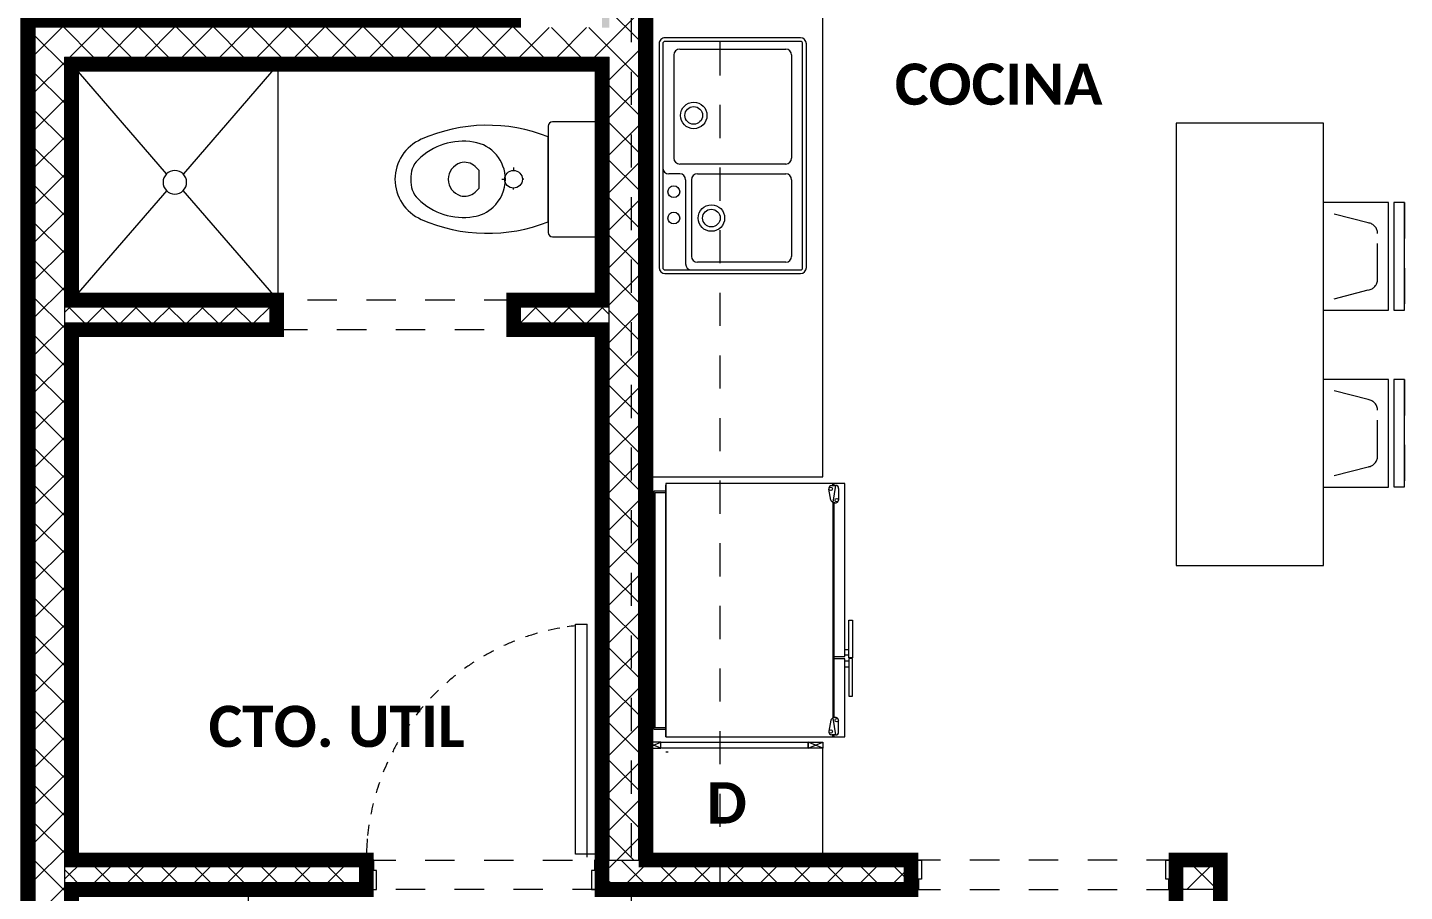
# Model space of a CAD drawing. Header units: metres. Extents: x -144 to 1000, y -717 to 29.
# Drawn here: x 741.1 to 745.776, y -566.271 to -563.339 of the extents above; entities that cross this region are included whole.
import ezdxf

# ---------------------------------------------------------------- set-up
doc = ezdxf.new("R2010")
doc.units = ezdxf.units.M
for name, pattern in [('Basculante', [0.11625, 0.075, -0.04125]), ('basculante modificado', [0.18, 0.1125, -0.0675]), ('IMPORT-HIDDEN _3_', [0.182813, 0.121875, -0.060938]), ('Trazo', [0.45, 0.225, -0.225])]:
    doc.linetypes.add(name, pattern=pattern)
doc.layers.get('0').update_dxf_attribs({"color": 1})
doc.layers.add('00-MEDICION', color=30, linetype='Continuous')
for name, color, linetype, lineweight in [('A-DETL', 1, 'Continuous', 9), ('A-DETL-GENF', 1, 'Continuous', 9), ('A-DETL-MEDM', 1, 'Continuous', 30), ('A-DOOR', 1, 'Continuous', 9), ('A-DOOR-FRAM', 1, 'Continuous', 9), ('A-DOOR-HDLN', 1, 'Trazo', 20), ('A-FLOR', 2, 'Continuous', 9), ('A-WALL', 4, 'Continuous', 9), ('G-ANNO-TEXT', 2, 'Continuous', 9), ('G-IMPT', 1, 'Continuous', 9), ('I-FURN', 2, 'Continuous', 9), ('P-SANR-FIXT', 1, 'Continuous', 9)]:
    doc.layers.add(name, color=color, linetype=linetype, lineweight=lineweight)
doc.layers.add('A-WALL-PATT', color=7, linetype='Continuous', lineweight=35, true_color=0x9c9c9c)
doc.styles.add('Calibri_B', font='calibrib.ttf', dxfattribs={"height": 0.165})

# ---------------------------------------------------------------- blocks, each defined once
blk = doc.blocks.new('LAVAMANO DE COCINA - LAVADERO COCINA_dwg-2002165-Nivel 13')
at = {"layer": 'G-IMPT'}
for p, q in [((-472.4197, -982.669), (-472.4197, -983.129)), ((-472.4072, -982.669), (-472.4072, -983.129)), ((-471.6397, -982.649), (-472.3997, -982.649)), ((-471.6397, -982.6615), (-472.3997, -982.6615)), ((-471.6322, -983.129), (-471.6322, -982.669)), ((-471.6197, -983.129), (-471.6197, -982.669)), ((-472.0814, -982.719), (-472.0814, -982.6815)), ((-472.0481, -983.079), (-472.0481, -982.719)), ((-471.6781, -982.699), (-472.0281, -982.699)), ((-471.6581, -982.719), (-471.6581, -983.079)), ((-472.1014, -982.739), (-472.3872, -982.739)), ((-472.1014, -982.759), (-472.3614, -982.759)), ((-472.3814, -983.079), (-472.3814, -982.779)), ((-472.0814, -982.779), (-472.0814, -983.079)), ((-472.1014, -983.099), (-472.3614, -983.099)), ((-471.6781, -983.099), (-472.0281, -983.099)), ((-472.3997, -983.1365), (-471.6397, -983.1365)), ((-472.3997, -983.149), (-471.6397, -983.149))]:
    blk.add_line(p, q, dxfattribs=at)
for centre, radius in [((-472.2314, -982.6989), 0.02), ((-472.1422, -982.6989), 0.02), ((-471.8831, -982.7665), 0.045), ((-471.8831, -982.7665), 0.03), ((-472.2314, -982.8265), 0.045), ((-472.2314, -982.8265), 0.03)]:
    blk.add_circle(centre, radius, dxfattribs=at)
for centre, radius, start, end in [((-472.3997, -982.669), 0.02, 90, 180), ((-472.3997, -982.669), 0.0075, 90, 180), ((-472.0614, -982.6815), 0.02, 90, 180), ((-471.6397, -982.669), 0.02, 360, 90), ((-471.6397, -982.669), 0.0075, 0, 90), ((-472.1014, -982.719), 0.02, 270, 0), ((-472.0281, -982.719), 0.02, 90, 180), ((-471.6781, -982.719), 0.02, 0, 90), ((-472.3872, -982.759), 0.02, 90, 180), ((-472.3614, -982.779), 0.02, 90, 180), ((-472.1014, -982.779), 0.02, 0, 90), ((-472.3614, -983.079), 0.02, 180, 270), ((-472.1014, -983.079), 0.02, 270, 0), ((-472.0281, -983.079), 0.02, 180, 270), ((-471.6781, -983.079), 0.02, 270, 0), ((-472.3997, -983.129), 0.02, 180, 270), ((-472.3997, -983.129), 0.0075, 180, 270), ((-471.6397, -983.129), 0.0075, 270, 0), ((-471.6397, -983.129), 0.02, 270, 360)]:
    blk.add_arc(centre, radius, start, end, dxfattribs=at)
blk = doc.blocks.new('F')
at = {"layer": 'A-WALL-PATT', "lineweight": 5, "true_color": 0x747474}
h = blk.add_hatch(color=8, dxfattribs=at)
h.paths.add_polyline_path([(745.6341, -509.6694), (745.6341, -507.8694), (745.6091, -507.8694), (745.6091, -509.6694)])
h.paths.add_polyline_path([(745.6091, -507.7694), (745.6341, -507.7694), (745.6341, -506.9444), (745.6091, -506.9444), (745.6091, -507.5398)])
h.paths.add_polyline_path([(745.6341, -506.8444), (745.6341, -505.6194), (745.6091, -505.6194), (745.6091, -506.8444)])
at = {"layer": 'A-WALL-PATT', "true_color": 0x747474}
for points in [[(745.7341, -509.6694), (745.7591, -509.6694), (745.7591, -505.6194), (745.7341, -505.6194), (745.7341, -508.3694)], [(743.6589, -511.3684), (743.6839, -511.3684), (743.6839, -506.8194), (743.6589, -506.8194), (743.6589, -509.8399)], [(745.5841, -506.9694), (745.6091, -506.9694), (745.6091, -506.9444), (743.8089, -506.9444), (743.8089, -506.9694), (745.5012, -506.9694)]]:
    blk.add_hatch(color=8, dxfattribs=at).paths.add_polyline_path(points)
at = {"layer": 'A-WALL-PATT', "lineweight": 5, "true_color": 0x747474}
h = blk.add_hatch(color=8, dxfattribs=at)
h.paths.add_polyline_path([(743.7839, -511.3684), (743.8089, -511.3684), (743.8089, -509.7694), (743.7839, -509.7694), (743.7839, -511.2934)])
h.paths.add_polyline_path([(743.7839, -509.6694), (743.8089, -509.6694), (743.8089, -507.8694), (743.7839, -507.8694)])
h.paths.add_polyline_path([(743.7839, -507.7694), (743.8089, -507.7694), (743.8089, -506.9444), (743.7839, -506.9444), (743.7839, -507.7676)])
at = {"layer": 'A-DETL', "color": 7, "linetype": 'basculante modificado'}
for p, q in [((745.7091, -510.7194), (745.7091, -503.9194)), ((746.0091, -503.9194), (746.0091, -510.7194))]:
    blk.add_line(p, q, dxfattribs=at)
at = {"layer": 'A-DETL-GENF', "linetype": 'Basculante'}
for p, q in [((745.3092, -507.7694), (744.5092, -507.7694)), ((744.5092, -507.8694), (745.3092, -507.8694)), ((744.8091, -509.7694), (744.8091, -509.6694)), ((744.8091, -509.6694), (745.6091, -509.6694)), ((745.6091, -509.6694), (745.6091, -509.7694)), ((747.5591, -509.6694), (746.6591, -509.6694)), ((746.6591, -509.6694), (746.6591, -509.7694)), ((747.5591, -509.7694), (747.5591, -509.6694)), ((745.6091, -509.7694), (744.8091, -509.7694)), ((746.6591, -509.7694), (747.5591, -509.7694))]:
    blk.add_line(p, q, dxfattribs=at)
at = {"layer": 'A-DETL-MEDM'}
for p, q in [((744.5092, -507.7694), (744.5092, -507.8694)), ((745.3092, -507.8694), (745.3092, -507.7694))]:
    blk.add_line(p, q, dxfattribs=at)
at = {"layer": 'A-DOOR', "lineweight": 15}
for p, q in [((745.5191, -508.8694), (745.5591, -508.8694)), ((745.5191, -509.6494), (745.5191, -508.8694)), ((745.5591, -509.6594), (745.5591, -508.8694)), ((745.5941, -509.6494), (745.5191, -509.6494)), ((745.5941, -509.6594), (745.5941, -509.6494)), ((745.6091, -509.6594), (745.5941, -509.6594))]:
    blk.add_line(p, q, dxfattribs=at)
at = {"layer": 'A-DOOR'}
for p, q in [((745.6091, -509.6694), (745.6091, -509.7694)), ((747.5591, -509.7694), (747.5591, -509.6694))]:
    blk.add_line(p, q, dxfattribs=at)
for start, end in [(96.4594, 98.45), (105.8316, 108.8857), (100.2582, 103.1511), (100.2582, 103.1511), (117.366, 120.1622), (111.7283, 114.5549), (122.9441, 125.7122), (128.4672, 131.2097), (133.9406, 136.6605), (139.3702, 142.0705), (144.7622, 147.4462), (150.1233, 152.7944), (155.4605, 158.1223), (160.7809, 163.4371), (166.0919, 168.7462), (171.4009, 174.0571), (174.8602, 180)]:
    blk.add_arc((745.6091, -509.6694), 0.8, start, end, dxfattribs=at)
at = {"layer": 'A-DOOR-FRAM', "lineweight": 15}
for p, q in [((744.8341, -509.6694), (744.8091, -509.6694)), ((744.8341, -509.7044), (744.8341, -509.6694)), ((745.6091, -509.6694), (745.5841, -509.6694)), ((745.5841, -509.6694), (745.5841, -509.7044)), ((746.6591, -509.6694), (746.6941, -509.6694)), ((746.6941, -509.6694), (746.6941, -509.7344)), ((747.5241, -509.7344), (747.5241, -509.6694)), ((747.5241, -509.6694), (747.5591, -509.6694)), ((744.8441, -509.7044), (744.8341, -509.7044)), ((744.8441, -509.7694), (744.8441, -509.7044)), ((745.5841, -509.7044), (745.5741, -509.7044)), ((745.5741, -509.7044), (745.5741, -509.7694)), ((746.6841, -509.7344), (746.6841, -509.7694)), ((746.6941, -509.7344), (746.6841, -509.7344)), ((747.5341, -509.7344), (747.5241, -509.7344)), ((747.5341, -509.7694), (747.5341, -509.7344)), ((744.8091, -509.7694), (744.8441, -509.7694)), ((745.5741, -509.7694), (745.6091, -509.7694)), ((746.6841, -509.7694), (746.6591, -509.7694)), ((747.5591, -509.7694), (747.5341, -509.7694))]:
    blk.add_line(p, q, dxfattribs=at)
at = {"layer": 'A-DOOR-HDLN'}
for p, q in [((744.8091, -509.7694), (744.8091, -509.6694)), ((746.6591, -509.6694), (746.6591, -509.7694))]:
    blk.add_line(p, q, dxfattribs=at)
at = {"layer": 'A-FLOR'}
for p, q in [((746.3591, -508.3694), (746.3591, -506.2194)), ((748.0592, -507.1694), (747.5592, -507.1694)), ((747.5592, -507.1694), (747.5592, -508.6694)), ((748.0592, -508.6694), (748.0592, -507.1694)), ((745.7591, -508.3694), (746.3591, -508.3694)), ((747.5592, -508.6694), (748.0592, -508.6694)), ((744.4089, -510.1694), (744.4089, -509.7694))]:
    blk.add_line(p, q, dxfattribs=at)
at = {"layer": 'A-WALL'}
for p, q in [((745.7341, -509.6694), (745.7341, -505.5944)), ((743.6839, -506.8444), (743.6839, -511.3684)), ((743.7839, -506.9444), (743.7839, -511.3684)), ((743.7839, -506.9444), (745.6341, -506.9444)), ((745.6341, -509.6694), (745.6341, -506.9444)), ((743.7839, -507.7694), (743.8089, -507.7694)), ((745.6341, -507.7694), (745.6091, -507.7694)), ((743.7839, -507.8694), (743.8089, -507.8694)), ((745.6341, -507.8694), (745.6091, -507.8694)), ((743.7839, -509.6694), (743.8089, -509.6694)), ((745.6091, -509.6694), (745.7591, -509.6694)), ((743.7839, -509.7694), (743.8089, -509.7694)), ((747.7091, -509.7694), (747.5591, -509.7694))]:
    blk.add_line(p, q, dxfattribs=at)
at = {"layer": 'A-WALL', "lineweight": 35}
for p, q in [((745.7591, -509.6694), (745.7591, -505.6194)), ((743.6589, -506.8194), (743.6589, -511.3684)), ((743.8089, -507.7694), (743.8089, -506.9694)), ((743.8089, -506.9694), (745.6091, -506.9694)), ((745.6091, -506.9694), (745.6091, -507.7694)), ((744.5092, -507.7694), (743.8089, -507.7694)), ((745.6091, -507.7694), (745.3092, -507.7694)), ((743.8089, -509.6694), (743.8089, -507.8694)), ((743.8089, -507.8694), (744.5092, -507.8694)), ((745.3092, -507.8694), (745.6091, -507.8694)), ((745.6091, -507.8694), (745.6091, -509.7694)), ((744.8091, -509.6694), (743.8089, -509.6694)), ((744.8091, -509.7694), (744.8091, -509.6694)), ((746.6591, -509.6694), (745.7591, -509.6694)), ((746.6591, -509.7694), (746.6591, -509.6694)), ((747.7091, -509.6694), (747.5591, -509.6694)), ((747.5591, -509.6694), (747.5591, -511.4694)), ((747.7091, -511.6194), (747.7091, -509.6694)), ((743.8089, -511.3684), (743.8089, -509.7694)), ((743.8089, -509.7694), (744.8091, -509.7694)), ((745.6091, -509.7694), (746.6591, -509.7694))]:
    blk.add_line(p, q, dxfattribs=at)
at = {"layer": 'A-WALL-PATT', "color": 1, "lineweight": 5, "true_color": 0xff0000}
for p, q in [((745.7341, -506.8862), (745.6341, -506.7862)), ((745.6341, -506.8946), (745.7341, -506.7946)), ((743.6839, -506.9356), (743.7752, -506.8444)), ((743.7839, -506.8452), (743.7831, -506.8444)), ((743.8831, -506.9444), (743.7839, -506.8452)), ((743.8025, -506.9444), (743.9021, -506.8448)), ((744.0104, -506.9444), (743.9108, -506.8448)), ((743.9298, -506.9444), (744.0294, -506.8447)), ((744.1377, -506.9444), (744.038, -506.8447)), ((744.057, -506.9444), (744.1567, -506.8447)), ((744.265, -506.9444), (744.1653, -506.8447)), ((744.1843, -506.9444), (744.284, -506.8447)), ((744.3922, -506.9444), (744.2925, -506.8447)), ((744.3116, -506.9444), (744.4113, -506.8446)), ((744.5195, -506.9444), (744.4198, -506.8446)), ((744.4389, -506.9444), (744.5386, -506.8446)), ((744.6468, -506.9444), (744.547, -506.8446)), ((744.5662, -506.9444), (744.6659, -506.8446)), ((744.7741, -506.9444), (744.6743, -506.8446)), ((744.6934, -506.9444), (744.7932, -506.8446)), ((744.9014, -506.9444), (744.8015, -506.8446)), ((744.8207, -506.9444), (744.9206, -506.8445)), ((745.0286, -506.9444), (744.9288, -506.8445)), ((744.948, -506.9444), (745.0479, -506.8445)), ((745.1559, -506.9444), (745.056, -506.8445)), ((745.0753, -506.9444), (745.1752, -506.8445)), ((745.2832, -506.9444), (745.1833, -506.8445)), ((745.2026, -506.9444), (745.3025, -506.8444)), ((745.4105, -506.9444), (745.3105, -506.8444)), ((745.3298, -506.9444), (745.4298, -506.8444)), ((745.5377, -506.9444), (745.4378, -506.8444)), ((745.4571, -506.9444), (745.5571, -506.8444)), ((745.6341, -506.9135), (745.565, -506.8444)), ((743.7839, -506.9725), (743.6839, -506.8725)), ((745.5844, -506.9444), (745.6341, -506.8946)), ((745.7341, -507.0135), (745.6341, -506.9135)), ((745.6341, -507.0219), (745.7341, -506.9219)), ((743.6839, -507.0629), (743.7839, -506.9629)), ((743.7839, -507.0998), (743.6839, -506.9998)), ((745.7341, -507.1407), (745.6341, -507.0407)), ((745.6341, -507.1492), (745.7341, -507.0492)), ((743.6839, -507.1902), (743.7839, -507.0902)), ((743.7839, -507.227), (743.6839, -507.127)), ((745.7341, -507.268), (745.6341, -507.168)), ((745.6341, -507.2765), (745.7341, -507.1765)), ((743.6839, -507.3175), (743.7839, -507.2175)), ((743.7839, -507.3543), (743.6839, -507.2543)), ((745.7341, -507.3953), (745.6341, -507.2953)), ((745.6341, -507.4038), (745.7341, -507.3038)), ((743.6839, -507.4447), (743.7839, -507.3447)), ((743.7839, -507.4816), (743.6839, -507.3816)), ((745.7341, -507.5226), (745.6341, -507.4226)), ((743.6839, -507.572), (743.7839, -507.472)), ((745.6341, -507.531), (745.7341, -507.431)), ((743.7839, -507.6089), (743.6839, -507.5089)), ((745.7341, -507.6499), (745.6341, -507.5499)), ((745.6341, -507.6583), (745.7341, -507.5583)), ((743.6839, -507.6993), (743.7839, -507.5993)), ((743.7839, -507.7362), (743.6839, -507.6362)), ((745.7341, -507.7771), (745.6341, -507.6771)), ((745.6341, -507.7856), (745.7341, -507.6856)), ((743.6839, -507.8266), (743.7839, -507.7266)), ((743.7839, -507.8634), (743.6839, -507.7634)), ((745.7341, -507.9044), (745.6341, -507.8044)), ((745.6341, -507.9129), (745.7341, -507.8129)), ((743.6839, -507.9539), (743.7839, -507.8539)), ((743.7839, -507.9907), (743.6839, -507.8907)), ((745.7341, -508.0317), (745.6341, -507.9317)), ((743.6839, -508.0811), (743.7839, -507.9811)), ((745.6341, -508.0402), (745.7341, -507.9402)), ((743.7839, -508.118), (743.6839, -508.018)), ((745.7341, -508.159), (745.6341, -508.059)), ((745.6341, -508.1674), (745.7341, -508.0674)), ((743.6839, -508.2084), (743.7839, -508.1084)), ((743.7839, -508.2453), (743.6839, -508.1453)), ((745.7341, -508.2862), (745.6341, -508.1862)), ((745.6341, -508.2947), (745.7341, -508.1947)), ((743.6839, -508.3357), (743.7839, -508.2357)), ((743.7839, -508.3725), (743.6839, -508.2725)), ((745.7341, -508.4135), (745.6341, -508.3135)), ((745.6341, -508.422), (745.7341, -508.322)), ((743.6839, -508.463), (743.7839, -508.363)), ((743.7839, -508.4998), (743.6839, -508.3998)), ((745.7341, -508.5408), (745.6341, -508.4408)), ((745.6341, -508.5493), (745.7341, -508.4493)), ((743.6839, -508.5903), (743.7839, -508.4903)), ((743.7839, -508.6271), (743.6839, -508.5271)), ((745.7341, -508.6681), (745.6341, -508.5681)), ((745.6341, -508.6766), (745.7341, -508.5766)), ((743.6839, -508.7175), (743.7839, -508.6175)), ((743.7839, -508.7544), (743.6839, -508.6544)), ((745.7341, -508.7954), (745.6341, -508.6954)), ((745.6341, -508.8038), (745.7341, -508.7038)), ((743.6839, -508.8448), (743.7839, -508.7448)), ((743.7839, -508.8817), (743.6839, -508.7817)), ((745.7341, -508.9226), (745.6341, -508.8226)), ((743.6839, -508.9721), (743.7839, -508.8721)), ((745.6341, -508.9311), (745.7341, -508.8311)), ((743.7839, -509.0089), (743.6839, -508.9089)), ((745.7341, -509.0499), (745.6341, -508.9499)), ((745.6341, -509.0584), (745.7341, -508.9584)), ((743.6839, -509.0994), (743.7839, -508.9994)), ((743.7839, -509.1362), (743.6839, -509.0362)), ((745.7341, -509.1772), (745.6341, -509.0772)), ((745.6341, -509.1857), (745.7341, -509.0857)), ((743.6839, -509.2267), (743.7839, -509.1267)), ((743.7839, -509.2635), (743.6839, -509.1635)), ((745.7341, -509.3045), (745.6341, -509.2045)), ((745.6341, -509.313), (745.7341, -509.213)), ((743.6839, -509.3539), (743.7839, -509.2539)), ((743.7839, -509.3908), (743.6839, -509.2908)), ((745.7341, -509.4318), (745.6341, -509.3318)), ((745.6341, -509.4402), (745.7341, -509.3402)), ((743.6839, -509.4812), (743.7839, -509.3812)), ((743.7839, -509.5181), (743.6839, -509.4181)), ((745.7341, -509.559), (745.6341, -509.459)), ((745.6341, -509.5675), (745.7341, -509.4675)), ((743.6839, -509.6085), (743.7839, -509.5085)), ((743.7839, -509.6453), (743.6839, -509.5453)), ((745.7172, -509.6694), (745.6341, -509.5863)), ((745.6595, -509.6694), (745.7341, -509.5948)), ((743.6839, -509.7358), (743.7839, -509.6358)), ((743.7839, -509.7726), (743.6839, -509.6726)), ((743.6839, -509.8631), (743.7839, -509.7631))]:
    blk.add_line(p, q, dxfattribs=at)
at = {"layer": 'A-WALL-PATT', "color": 8, "lineweight": 5, "true_color": 0x747474}
for p, q in [((743.7839, -507.8114), (743.826, -507.7694)), ((743.8747, -507.8694), (743.7839, -507.7786)), ((743.8391, -507.8694), (743.9391, -507.7694)), ((743.9879, -507.8694), (743.8879, -507.7694)), ((743.9523, -507.8694), (744.0523, -507.7694)), ((744.101, -507.8694), (744.001, -507.7694)), ((744.0654, -507.8694), (744.1654, -507.7694)), ((744.2141, -507.8694), (744.1141, -507.7694)), ((744.1786, -507.8694), (744.2786, -507.7694)), ((744.3273, -507.8694), (744.2273, -507.7694)), ((744.2917, -507.8694), (744.3917, -507.7694)), ((744.4404, -507.8694), (744.3404, -507.7694)), ((744.4048, -507.8694), (744.5048, -507.7694)), ((744.5091, -507.8249), (744.4536, -507.7694)), ((745.3099, -507.8694), (745.4099, -507.7694)), ((745.4587, -507.8694), (745.3587, -507.7694)), ((745.4231, -507.8694), (745.5231, -507.7694)), ((745.5718, -507.8694), (745.4718, -507.7694)), ((745.5362, -507.8694), (745.6341, -507.7715)), ((745.6341, -507.8186), (745.5849, -507.7694)), ((745.3455, -507.8694), (745.3092, -507.833)), ((743.7839, -509.7348), (743.8493, -509.6694)), ((743.8625, -509.7694), (743.9625, -509.6694)), ((743.9645, -509.7694), (743.8645, -509.6694)), ((743.9756, -509.7694), (744.0756, -509.6694)), ((744.0777, -509.7694), (743.9777, -509.6694)), ((744.0888, -509.7694), (744.1888, -509.6694)), ((744.1908, -509.7694), (744.0908, -509.6694)), ((744.2019, -509.7694), (744.3019, -509.6694)), ((744.304, -509.7694), (744.204, -509.6694)), ((744.315, -509.7694), (744.415, -509.6694)), ((744.4171, -509.7694), (744.3171, -509.6694)), ((744.4282, -509.7694), (744.5282, -509.6694)), ((744.5302, -509.7694), (744.4302, -509.6694)), ((744.5413, -509.7694), (744.6413, -509.6694)), ((744.6434, -509.7694), (744.5434, -509.6694)), ((744.6544, -509.7694), (744.7544, -509.6694)), ((744.7565, -509.7694), (744.6565, -509.6694)), ((744.8091, -509.7088), (744.7696, -509.6694)), ((745.6091, -509.7198), (745.6595, -509.6694)), ((745.6727, -509.7694), (745.7727, -509.6694)), ((745.7747, -509.7694), (745.6747, -509.6694)), ((745.7858, -509.7694), (745.8858, -509.6694)), ((745.8879, -509.7694), (745.7879, -509.6694)), ((745.8989, -509.7694), (745.9989, -509.6694)), ((746.001, -509.7694), (745.901, -509.6694)), ((746.0121, -509.7694), (746.1121, -509.6694)), ((746.1141, -509.7694), (746.0141, -509.6694)), ((746.1252, -509.7694), (746.2252, -509.6694)), ((746.2273, -509.7694), (746.1273, -509.6694)), ((746.2384, -509.7694), (746.3384, -509.6694)), ((746.3404, -509.7694), (746.2404, -509.6694)), ((746.3515, -509.7694), (746.4515, -509.6694)), ((746.4536, -509.7694), (746.3536, -509.6694)), ((746.4646, -509.7694), (746.5646, -509.6694)), ((746.5667, -509.7694), (746.4667, -509.6694)), ((746.6591, -509.7487), (746.5798, -509.6694)), ((747.5591, -509.6931), (747.5829, -509.6694)), ((747.596, -509.7694), (747.696, -509.6694)), ((747.6981, -509.7694), (747.5981, -509.6694)), ((743.8514, -509.7694), (743.7839, -509.7019)), ((746.5778, -509.7694), (746.6591, -509.688)), ((744.7676, -509.7694), (744.8091, -509.7278)), ((745.6616, -509.7694), (745.6091, -509.7169)), ((747.5849, -509.7694), (747.5591, -509.7436))]:
    blk.add_line(p, q, dxfattribs=at)
at = {"layer": 'A-WALL-PATT', "color": 8, "lineweight": 5, "true_color": 0x727272}
blk.add_line((747.7091, -509.7695), (747.5591, -509.7695), dxfattribs=at)
at = {"layer": 'I-FURN', "color": 251, "linetype": 'IMPORT-HIDDEN _3_', "true_color": 0x666666}
for p, q in [((748.0959, -507.4385), (748.0592, -507.4385)), ((748.3346, -507.4385), (748.3346, -507.8035)), ((748.2118, -507.5071), (748.0959, -507.4777)), ((748.2432, -507.6987), (748.2432, -507.5433)), ((748.0959, -507.7644), (748.2118, -507.7349)), ((748.0592, -507.8036), (748.0959, -507.8036)), ((748.0959, -508.0385), (748.0592, -508.0385)), ((748.2118, -508.1071), (748.0959, -508.0777)), ((748.3346, -508.0385), (748.3346, -508.4035)), ((748.2432, -508.2987), (748.2432, -508.1433)), ((748.0959, -508.3644), (748.2118, -508.3349)), ((748.0592, -508.4036), (748.0959, -508.4036))]:
    blk.add_line(p, q, dxfattribs=at)
at = {"layer": 'I-FURN'}
for p, q in [((748.2798, -507.4385), (748.0959, -507.4385)), ((748.2798, -507.8036), (748.2798, -507.4385)), ((748.298, -507.4385), (748.298, -507.8035)), ((748.3346, -507.4385), (748.298, -507.4385)), ((748.3346, -507.8035), (748.3346, -507.4385)), ((748.0959, -507.8036), (748.2798, -507.8036)), ((748.298, -507.8035), (748.3346, -507.8035)), ((748.2798, -508.0385), (748.0959, -508.0385)), ((748.2798, -508.4036), (748.2798, -508.0385)), ((748.298, -508.0385), (748.298, -508.4035)), ((748.3346, -508.0385), (748.298, -508.0385)), ((748.3346, -508.4035), (748.3346, -508.0385)), ((745.8258, -508.3917), (745.8258, -509.2517)), ((746.4341, -508.3917), (745.8258, -508.3917)), ((745.8258, -509.2517), (745.8258, -508.3977)), ((746.3899, -508.398), (746.4023, -508.398)), ((746.3933, -508.398), (746.3933, -508.3917)), ((746.4023, -508.398), (746.3933, -508.4554)), ((746.3981, -508.398), (746.3981, -508.3917)), ((746.4341, -508.9786), (746.4341, -508.3917)), ((748.0959, -508.4036), (748.2798, -508.4036)), ((748.298, -508.4035), (748.3346, -508.4035)), ((745.785, -508.4177), (745.785, -509.2257)), ((745.8258, -508.4177), (745.785, -508.4177)), ((745.7898, -508.4222), (745.8258, -508.4222)), ((745.7898, -509.2207), (745.7898, -508.4222)), ((746.387, -508.4477), (746.3794, -508.411)), ((746.4131, -508.4088), (746.4131, -508.4466)), ((746.3933, -508.4554), (746.3933, -509.1875)), ((746.3997, -508.4571), (746.395, -508.456)), ((746.3981, -509.1862), (746.3981, -508.4567)), ((746.4478, -508.9829), (746.4478, -508.8549)), ((746.4478, -508.8549), (746.4606, -508.8549)), ((746.4606, -508.8549), (746.4606, -508.9829)), ((746.4341, -508.9546), (746.4478, -508.9546)), ((746.3981, -508.9786), (746.4341, -508.9786)), ((746.4341, -508.9869), (746.3981, -508.9869)), ((746.4478, -508.9742), (746.4341, -508.9742)), ((746.4341, -509.2517), (746.4341, -508.9869)), ((746.4478, -508.994), (746.4341, -508.994)), ((746.4341, -509.0136), (746.4478, -509.0136)), ((746.4606, -508.9829), (746.4478, -508.9829)), ((746.4478, -508.9853), (746.4478, -509.1134)), ((746.4606, -508.9853), (746.4478, -508.9853)), ((746.4606, -509.1134), (746.4606, -508.9853)), ((746.4478, -509.1134), (746.4606, -509.1134)), ((746.387, -509.1952), (746.3794, -509.232)), ((746.3933, -509.1875), (746.4023, -509.245)), ((746.3997, -509.1858), (746.395, -509.1869)), ((746.4131, -509.2342), (746.4131, -509.1963)), ((745.785, -509.2257), (745.8258, -509.2257)), ((745.8258, -509.2207), (745.7898, -509.2207)), ((746.4023, -509.245), (746.3899, -509.245)), ((746.3933, -509.2517), (746.3933, -509.245)), ((746.3981, -509.2517), (746.3981, -509.245)), ((745.8091, -509.2894), (745.7591, -509.2694)), ((745.7591, -509.2894), (745.8091, -509.2694)), ((745.8091, -509.2694), (745.7591, -509.2694)), ((745.7591, -509.2694), (745.7591, -509.2894)), ((745.7591, -509.6544), (745.7591, -509.2894)), ((745.7591, -509.2894), (745.8091, -509.2894)), ((745.8091, -509.2694), (746.3091, -509.2694)), ((745.8091, -509.2894), (745.8091, -509.2694)), ((745.8091, -509.2894), (745.8091, -509.2694)), ((746.3115, -509.2894), (745.8115, -509.2894)), ((745.8258, -509.2517), (746.4341, -509.2517)), ((746.3091, -509.2694), (746.3091, -509.2894)), ((746.3591, -509.2894), (746.3091, -509.2694)), ((746.3091, -509.2894), (746.3591, -509.2694)), ((746.3091, -509.2694), (746.3591, -509.2694)), ((746.3091, -509.2894), (746.3091, -509.2694)), ((746.3591, -509.2894), (746.3091, -509.2894)), ((746.3591, -509.2694), (746.3591, -509.2894)), ((746.3591, -509.6544), (746.3591, -509.2894)), ((745.8258, -509.3017), (745.8346, -509.3017)), ((745.8091, -509.6694), (745.7591, -509.6544)), ((745.7591, -509.6694), (745.8091, -509.6544)), ((745.7591, -509.6694), (745.7591, -509.6544)), ((745.7591, -509.6544), (745.8091, -509.6544)), ((745.8091, -509.6694), (745.7591, -509.6694)), ((746.3091, -509.6544), (745.8091, -509.6544)), ((745.8091, -509.6544), (745.8091, -509.6694)), ((745.8091, -509.6544), (745.8091, -509.6694)), ((745.8091, -509.6694), (746.3091, -509.6694)), ((746.3091, -509.6694), (746.3091, -509.6544)), ((746.3591, -509.6694), (746.3091, -509.6544)), ((746.3091, -509.6694), (746.3591, -509.6544)), ((746.3591, -509.6544), (746.3091, -509.6544)), ((746.3091, -509.6544), (746.3091, -509.6694)), ((746.3091, -509.6694), (746.3591, -509.6694)), ((746.3591, -509.6694), (746.3591, -509.6544))]:
    blk.add_line(p, q, dxfattribs=at)
for centre in [(746.3864, -508.4097), (746.4068, -508.4482), (746.4068, -509.1947), (746.3864, -509.2332)]:
    blk.add_circle(centre, 0.00571, dxfattribs=at)
at = {"layer": 'I-FURN', "color": 251, "linetype": 'IMPORT-HIDDEN _3_', "true_color": 0x666666}
for centre, start, end in [((748.2066, -507.5433), 0.0035, 81.8734), ((748.2067, -507.6987), 278.1336, 0), ((748.2066, -508.1433), 0.0035, 81.8734), ((748.2067, -508.2987), 278.1336, 0)]:
    blk.add_arc(centre, 0.0366, start, end, dxfattribs=at)
at = {"layer": 'I-FURN'}
for centre, start, end in [((746.3899, -508.4088), 90, 191.7082), ((746.4023, -508.4088), 0, 90), ((746.3975, -508.4455), 191.7082, 256.3237), ((746.4023, -508.4466), 256.3237, 0), ((746.3975, -509.1974), 103.6763, 168.2918), ((746.4023, -509.1963), 0, 103.6763), ((746.3899, -509.2342), 168.2918, 270), ((746.4023, -509.2342), 270, 0)]:
    blk.add_arc(centre, 0.0108, start, end, dxfattribs=at)
at = {"layer": 'P-SANR-FIXT'}
for p, q in [((743.8089, -506.9694), (744.13, -507.3404)), ((744.5089, -506.9694), (744.1879, -507.3404)), ((744.5089, -506.9694), (744.5089, -507.7694)), ((745.4269, -507.1789), (745.4269, -507.3594)), ((745.5941, -507.1639), (745.4419, -507.1639)), ((745.4269, -507.5034), (745.4269, -507.2154)), ((745.1785, -507.3163), (745.1909, -507.3286)), ((745.1909, -507.3286), (745.1909, -507.3902)), ((745.3091, -507.3194), (745.3091, -507.3294)), ((745.2691, -507.3594), (745.2791, -507.3594)), ((745.3441, -507.3594), (745.3391, -507.3594)), ((745.4269, -507.3594), (745.4269, -507.5398)), ((744.1313, -507.397), (743.8089, -507.7692)), ((744.1866, -507.397), (744.5092, -507.7694)), ((745.1909, -507.3902), (745.1785, -507.4025)), ((745.3091, -507.3944), (745.3091, -507.3894)), ((745.4419, -507.5548), (745.5941, -507.5548))]:
    blk.add_line(p, q, dxfattribs=at)
blk.add_circle((745.3091, -507.3594), 0.03, dxfattribs=at)
for centre, radius, start, end in [((745.2209, -507.7344), 0.5584, 68.3591, 113.7969), ((745.4419, -507.1789), 0.015, 90, 180), ((745.5941, -507.1789), 0.015, 0, 90), ((745.0562, -507.3608), 0.15, 113.7969, 179.4689), ((745.1387, -507.4499), 0.2199, 80.9061, 134.3974), ((745.1532, -507.3594), 0.1282, 359.9985, 80.9061), ((744.1589, -507.3694), 0.04, 0, 180), ((745.042, -507.3511), 0.0816, 134.3974, 185.8355), ((745.1456, -507.3594), 0.0581, 107.1865, 252.8171), ((745.1432, -507.3516), 0.05, 45, 107.1865), ((744.1589, -507.3694), 0.04, 180, 0), ((745.0562, -507.358), 0.15, 180.5311, 246.2031), ((745.042, -507.3677), 0.0816, 174.1645, 225.6026), ((745.1532, -507.3594), 0.1282, 312.4453, 0.0015), ((745.1432, -507.3671), 0.05, 252.8171, 315), ((745.1387, -507.2689), 0.2199, 225.6026, 279.0939), ((745.1532, -507.3594), 0.1282, 279.0939, 312.4453), ((745.2209, -506.9843), 0.5584, 246.2031, 291.6409), ((745.4419, -507.5398), 0.015, 180, 270), ((745.5941, -507.5398), 0.015, 270, 0)]:
    blk.add_arc(centre, radius, start, end, dxfattribs=at)
at = {"rotation": 89.9999999999999}
blk.add_blockref('LAVAMANO DE COCINA - LAVADERO COCINA_dwg-2002165-Nivel 13', (-236.8456, -35.2594), dxfattribs=at)
at = {"layer": 'G-ANNO-TEXT', "style": 'Calibri_B'}
for s, p in [('COCINA', (746.604, -507.1065)), ('CTO. UTIL', (744.2735, -509.2859)), ('D', (745.9649, -509.5456))]:
    blk.add_text(s, height=0.14, dxfattribs=at).set_placement(p)

msp = doc.modelspace()

# ---------------------------------------------------------------- linework, layer by layer
at = {"layer": '00-MEDICION', "const_width": 0.05}
msp.add_lwpolyline([(735.5008, -569.2139), (741.0506, -569.2139), (741.0506, -568.013), (740.8506, -568.013), (740.8506, -567.863), (741.1006, -567.863), (741.1006, -563.314), (742.7506, -563.314), (742.7506, -562.114), (742.6004, -562.114), (742.6004, -561.964), (741.6004, -561.964)], dxfattribs=at)
at = {"layer": '00-MEDICION'}
for points in [[(743.2008, -562.114, 0.05, 0.05, 0), (743.2008, -566.164, 0.05, 0.05, 0), (744.1008, -566.164, 0.05, 0.05, 0), (744.1008, -566.264, 0.05, 0.05, 0), (743.0508, -566.264, 0.05, 0.05, 0), (743.0508, -564.364, 0.05, 0.05, 0), (742.7508, -564.364, 0.05, 0.05, 0), (742.7508, -564.264, 0.05, 0.05, 0), (743.0508, -564.264, 0.05, 0.05, 0), (743.0508, -563.464, 0.05, 0.05, 0), (741.2506, -563.464, 0.05, 0.05, 0), (741.2506, -564.264, 0.05, 0.05, 0), (741.9465, -564.264, 0.05, 0.05, 0), (741.9465, -564.364, 0.05, 0.05, 0), (741.2506, -564.364, 0.05, 0.05, 0), (741.2506, -566.164, 0.05, 0.05, 0), (742.2508, -566.164, 0.05, 0.05, 0), (742.2508, -566.264, 0.05, 0.05, 0), (741.2506, -566.264, 0.05, 0.05, 0), (741.2506, -567.863, 0.05, 0.05, 0)], [(745.0008, -567.964, 0.05, 0.05, 0), (745.0008, -566.264, 0.05, 0.05, 0), (745.0008, -566.164, 0.05, 0.05, 0), (745.1508, -566.164, 0.05, 0.05, 0), (745.1508, -568.114, 0.05, 0.05, 0)]]:
    msp.add_lwpolyline(points, format="xyseb", dxfattribs=at)

# ---------------------------------------------------------------- block references
at = {"color": 3}
msp.add_blockref('F', (-2.5583, -56.4946), dxfattribs=at)

doc.saveas('drawing.dxf')
